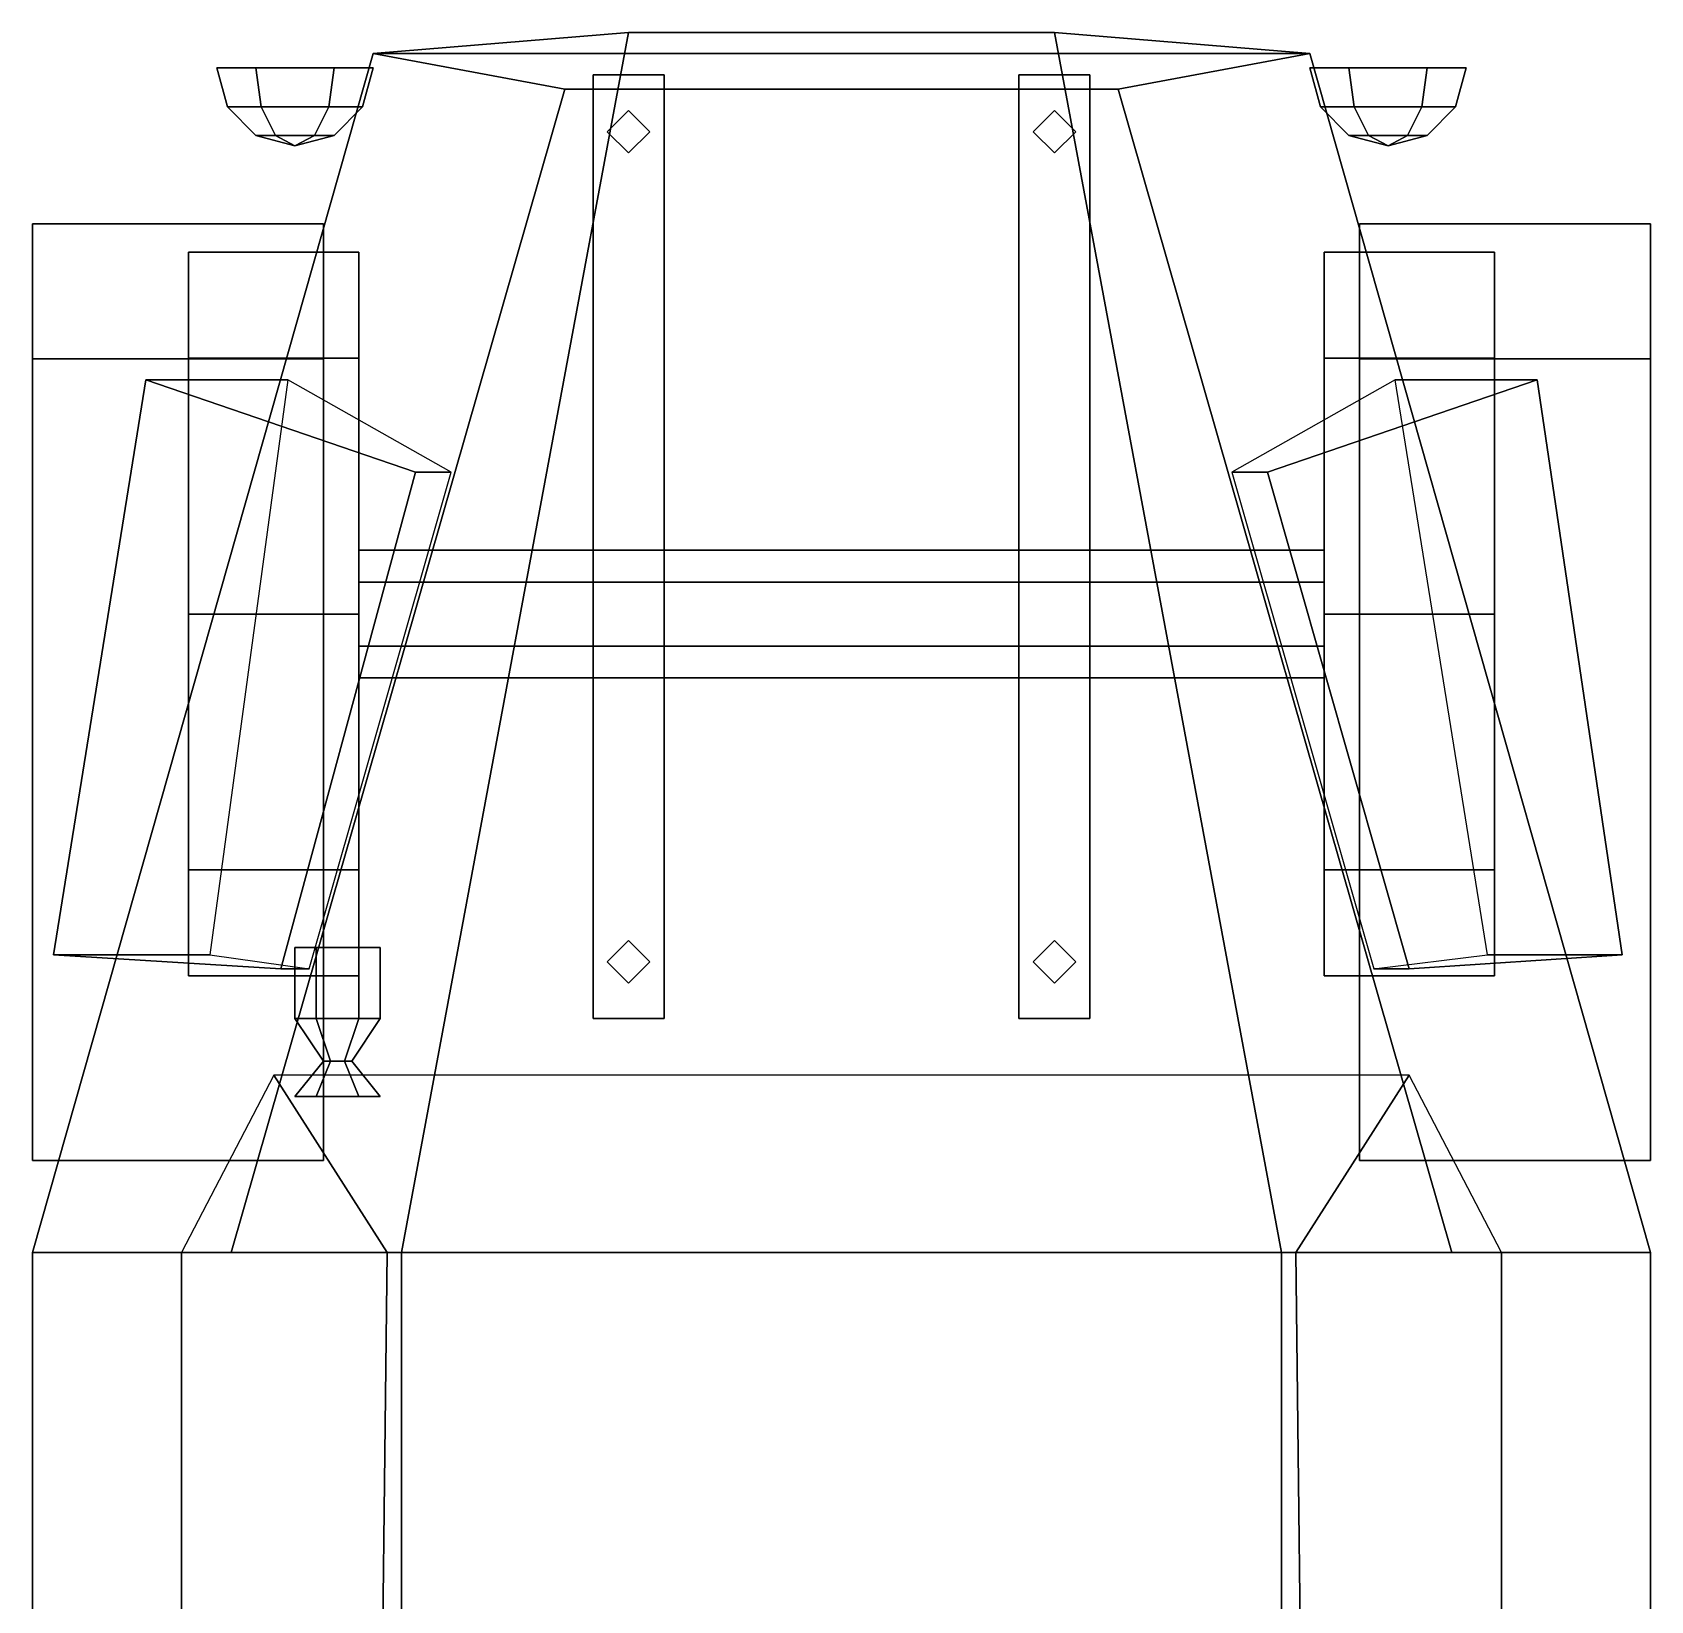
# Model space of a CAD drawing. Header units: millimetres. Extents: x -1.14 to 7, y -3.04 to 2.91.
# Drawn here: x -1.14 to 1.14, y 0.7 to 2.91 of the extents above; entities that cross this region are included whole.
import ezdxf

# ---------------------------------------------------------------- set-up
doc = ezdxf.new("R2010")
doc.units = ezdxf.units.MM
doc.layers.add('mudguard', color=4, linetype='Continuous')
doc.layers.add('wheels', color=2, linetype='Continuous')

msp = doc.modelspace()

# ---------------------------------------------------------------- linework, layer by layer
for points in [[(-0.3, 2.91, 0.6), (-0.62, 1.19, 0.68), (-1.14, 1.19, 1.37), (-0.66, 2.88, 1.13)], [(-0.66, 2.88, 1.13), (0.66, 2.88, 1.13), (0.3, 2.91, 0.6), (-0.3, 2.91, 0.6)], [(0.3, 2.91, 0.6), (0.62, 1.19, 0.68), (-0.62, 1.19, 0.68), (-0.3, 2.91, 0.6)], [(0.66, 2.88, 1.13), (1.14, 1.19, 1.37), (0.62, 1.19, 0.68), (0.3, 2.91, 0.6)], [(-0.66, 2.88, 1.13), (-1.14, 1.19, 1.37), (-0.86, 1.19, 1.77), (-0.39, 2.83, 1.54)], [(-0.39, 2.83, 1.54), (0.39, 2.83, 1.54), (0.66, 2.88, 1.13), (-0.66, 2.88, 1.13)], [(0.39, 2.83, 1.54), (0.86, 1.19, 1.77), (1.14, 1.19, 1.37), (0.66, 2.88, 1.13)], [(-0.66, 2.86, 1.09), (-0.715, 2.86, 0.9947), (-0.825, 2.86, 0.9947), (-0.88, 2.86, 1.09)], [(-0.8653, 2.805, 1.09), (-0.88, 2.86, 1.09), (-0.825, 2.86, 0.9947), (-0.8176, 2.805, 1.0075)], [(-0.715, 2.86, 1.1853), (-0.66, 2.86, 1.09), (-0.88, 2.86, 1.09), (-0.825, 2.86, 1.1853)], [(-0.8176, 2.805, 1.1725), (-0.825, 2.86, 1.1853), (-0.88, 2.86, 1.09), (-0.8653, 2.805, 1.09)], [(-0.8176, 2.805, 1.0075), (-0.825, 2.86, 0.9947), (-0.715, 2.86, 0.9947), (-0.7224, 2.805, 1.0075)], [(-0.7224, 2.805, 1.1725), (-0.715, 2.86, 1.1853), (-0.825, 2.86, 1.1853), (-0.8176, 2.805, 1.1725)], [(-0.7224, 2.805, 1.0075), (-0.715, 2.86, 0.9947), (-0.66, 2.86, 1.09), (-0.6747, 2.805, 1.09)], [(-0.6747, 2.805, 1.09), (-0.66, 2.86, 1.09), (-0.715, 2.86, 1.1853), (-0.7224, 2.805, 1.1725)], [(0.6747, 2.805, 1.09), (0.66, 2.86, 1.09), (0.715, 2.86, 0.9947), (0.7224, 2.805, 1.0075)], [(0.7224, 2.805, 1.1725), (0.715, 2.86, 1.1853), (0.66, 2.86, 1.09), (0.6747, 2.805, 1.09)], [(0.825, 2.86, 1.1853), (0.88, 2.86, 1.09), (0.66, 2.86, 1.09), (0.715, 2.86, 1.1853)], [(0.88, 2.86, 1.09), (0.825, 2.86, 0.9947), (0.715, 2.86, 0.9947), (0.66, 2.86, 1.09)], [(0.7224, 2.805, 1.0075), (0.715, 2.86, 0.9947), (0.825, 2.86, 0.9947), (0.8176, 2.805, 1.0075)], [(0.8176, 2.805, 1.1725), (0.825, 2.86, 1.1853), (0.715, 2.86, 1.1853), (0.7224, 2.805, 1.1725)], [(0.8176, 2.805, 1.0075), (0.825, 2.86, 0.9947), (0.88, 2.86, 1.09), (0.8653, 2.805, 1.09)], [(0.8653, 2.805, 1.09), (0.88, 2.86, 1.09), (0.825, 2.86, 1.1853), (0.8176, 2.805, 1.1725)], [(-0.86, 1.19, 1.77), (0.86, 1.19, 1.77), (0.39, 2.83, 1.54), (-0.39, 2.83, 1.54)], [(-0.35, 2.85, 0.56), (-0.35, 1.52, 0.56), (-0.25, 1.52, 0.56), (-0.25, 2.85, 0.56)], [(-0.25, 2.85, 0.56), (-0.25, 2.85, 0.47), (-0.35, 2.85, 0.47), (-0.35, 2.85, 0.56)], [(-0.35, 2.85, 0.47), (-0.35, 1.52, 0.47), (-0.35, 1.52, 0.56), (-0.35, 2.85, 0.56)], [(-0.25, 2.85, 0.47), (-0.25, 1.52, 0.47), (-0.35, 1.52, 0.47), (-0.35, 2.85, 0.47)], [(-0.25, 1.52, 0.56), (-0.25, 1.52, 0.47), (-0.25, 2.85, 0.47), (-0.25, 2.85, 0.56)], [(0.25, 2.85, 0.47), (0.25, 1.52, 0.47), (0.25, 1.52, 0.56), (0.25, 2.85, 0.56)], [(0.35, 2.85, 0.56), (0.35, 2.85, 0.47), (0.25, 2.85, 0.47), (0.25, 2.85, 0.56)], [(0.35, 2.85, 0.47), (0.35, 1.52, 0.47), (0.25, 1.52, 0.47), (0.25, 2.85, 0.47)], [(0.25, 2.85, 0.56), (0.25, 1.52, 0.56), (0.35, 1.52, 0.56), (0.35, 2.85, 0.56)], [(0.35, 1.52, 0.56), (0.35, 1.52, 0.47), (0.35, 2.85, 0.47), (0.35, 2.85, 0.56)], [(-0.825, 2.7647, 1.09), (-0.8653, 2.805, 1.09), (-0.8176, 2.805, 1.0075), (-0.7975, 2.7647, 1.0424)], [(-0.7975, 2.7647, 1.1376), (-0.8176, 2.805, 1.1725), (-0.8653, 2.805, 1.09), (-0.825, 2.7647, 1.09)], [(-0.7975, 2.7647, 1.0424), (-0.8176, 2.805, 1.0075), (-0.7224, 2.805, 1.0075), (-0.7425, 2.7647, 1.0424)], [(-0.7425, 2.7647, 1.1376), (-0.7224, 2.805, 1.1725), (-0.8176, 2.805, 1.1725), (-0.7975, 2.7647, 1.1376)], [(-0.7425, 2.7647, 1.0424), (-0.7224, 2.805, 1.0075), (-0.6747, 2.805, 1.09), (-0.715, 2.7647, 1.09)], [(-0.715, 2.7647, 1.09), (-0.6747, 2.805, 1.09), (-0.7224, 2.805, 1.1725), (-0.7425, 2.7647, 1.1376)], [(0.715, 2.7647, 1.09), (0.6747, 2.805, 1.09), (0.7224, 2.805, 1.0075), (0.7425, 2.7647, 1.0424)], [(0.7425, 2.7647, 1.1376), (0.7224, 2.805, 1.1725), (0.6747, 2.805, 1.09), (0.715, 2.7647, 1.09)], [(0.7425, 2.7647, 1.0424), (0.7224, 2.805, 1.0075), (0.8176, 2.805, 1.0075), (0.7975, 2.7647, 1.0424)], [(0.7975, 2.7647, 1.1376), (0.8176, 2.805, 1.1725), (0.7224, 2.805, 1.1725), (0.7425, 2.7647, 1.1376)], [(0.7975, 2.7647, 1.0424), (0.8176, 2.805, 1.0075), (0.8653, 2.805, 1.09), (0.825, 2.7647, 1.09)], [(0.825, 2.7647, 1.09), (0.8653, 2.805, 1.09), (0.8176, 2.805, 1.1725), (0.7975, 2.7647, 1.1376)], [(-0.3, 2.8, 0.56), (-0.33, 2.77, 0.56), (-0.33, 2.77, 0.6), (-0.3, 2.8, 0.6)], [(-0.27, 2.77, 0.56), (-0.3, 2.8, 0.56), (-0.3, 2.8, 0.6), (-0.27, 2.77, 0.6)], [(0.3, 2.8, 0.56), (0.27, 2.77, 0.56), (0.27, 2.77, 0.6), (0.3, 2.8, 0.6)], [(0.33, 2.77, 0.56), (0.3, 2.8, 0.56), (0.3, 2.8, 0.6), (0.33, 2.77, 0.6)], [(-0.77, 2.75, 1.09), (-0.7975, 2.7647, 1.1376), (-0.825, 2.7647, 1.09), (-0.77, 2.75, 1.09)], [(-0.77, 2.75, 1.09), (-0.825, 2.7647, 1.09), (-0.7975, 2.7647, 1.0424), (-0.77, 2.75, 1.09)], [(-0.77, 2.75, 1.09), (-0.7425, 2.7647, 1.1376), (-0.7975, 2.7647, 1.1376), (-0.77, 2.75, 1.09)], [(-0.77, 2.75, 1.09), (-0.7975, 2.7647, 1.0424), (-0.7425, 2.7647, 1.0424), (-0.77, 2.75, 1.09)], [(-0.77, 2.75, 1.09), (-0.715, 2.7647, 1.09), (-0.7425, 2.7647, 1.1376), (-0.77, 2.75, 1.09)], [(-0.77, 2.75, 1.09), (-0.7425, 2.7647, 1.0424), (-0.715, 2.7647, 1.09), (-0.77, 2.75, 1.09)], [(-0.33, 2.77, 0.56), (-0.3, 2.74, 0.56), (-0.3, 2.74, 0.6), (-0.33, 2.77, 0.6)], [(-0.3, 2.74, 0.56), (-0.27, 2.77, 0.56), (-0.27, 2.77, 0.6), (-0.3, 2.74, 0.6)], [(0.27, 2.77, 0.56), (0.3, 2.74, 0.56), (0.3, 2.74, 0.6), (0.27, 2.77, 0.6)], [(0.3, 2.74, 0.56), (0.33, 2.77, 0.56), (0.33, 2.77, 0.6), (0.3, 2.74, 0.6)], [(0.77, 2.75, 1.09), (0.715, 2.7647, 1.09), (0.7425, 2.7647, 1.0424), (0.77, 2.75, 1.09)], [(0.77, 2.75, 1.09), (0.7425, 2.7647, 1.1376), (0.715, 2.7647, 1.09), (0.77, 2.75, 1.09)], [(0.77, 2.75, 1.09), (0.7425, 2.7647, 1.0424), (0.7975, 2.7647, 1.0424), (0.77, 2.75, 1.09)], [(0.77, 2.75, 1.09), (0.7975, 2.7647, 1.1376), (0.7425, 2.7647, 1.1376), (0.77, 2.75, 1.09)], [(0.77, 2.75, 1.09), (0.7975, 2.7647, 1.0424), (0.825, 2.7647, 1.09), (0.77, 2.75, 1.09)], [(0.77, 2.75, 1.09), (0.825, 2.7647, 1.09), (0.7975, 2.7647, 1.1376), (0.77, 2.75, 1.09)], [(-0.98, 2.42, 1.2), (-1.11, 1.61, 1.31), (-0.79, 1.59, 1.71), (-0.6, 2.29, 1.61)], [(-0.78, 2.42, 1.2), (-0.89, 1.61, 1.31), (-1.11, 1.61, 1.31), (-0.98, 2.42, 1.2)], [(-0.55, 2.29, 1.61), (-0.78, 2.42, 1.2), (-0.98, 2.42, 1.2), (-0.6, 2.29, 1.61)], [(0.6, 2.29, 1.61), (0.98, 2.42, 1.2), (0.78, 2.42, 1.2), (0.55, 2.29, 1.61)], [(0.8, 1.59, 1.71), (1.1, 1.61, 1.31), (0.98, 2.42, 1.2), (0.6, 2.29, 1.61)], [(0.98, 2.42, 1.2), (1.1, 1.61, 1.31), (0.91, 1.61, 1.31), (0.78, 2.42, 1.2)], [(-0.6, 2.29, 1.61), (-0.79, 1.59, 1.71), (-0.75, 1.59, 1.71), (-0.55, 2.29, 1.61)], [(0.55, 2.29, 1.61), (0.75, 1.59, 1.71), (0.8, 1.59, 1.71), (0.6, 2.29, 1.61)], [(-0.74, 1.62, 1.842), (-0.77, 1.62, 1.79), (-0.77, 1.52, 1.79), (-0.74, 1.52, 1.842)], [(-0.77, 1.62, 1.79), (-0.74, 1.62, 1.738), (-0.74, 1.52, 1.738), (-0.77, 1.52, 1.79)], [(-0.65, 1.62, 1.79), (-0.77, 1.62, 1.79), (-0.74, 1.62, 1.842), (-0.68, 1.62, 1.842)], [(-0.68, 1.62, 1.738), (-0.74, 1.62, 1.738), (-0.77, 1.62, 1.79), (-0.65, 1.62, 1.79)], [(-0.68, 1.62, 1.842), (-0.74, 1.62, 1.842), (-0.74, 1.52, 1.842), (-0.68, 1.52, 1.842)], [(-0.74, 1.62, 1.738), (-0.68, 1.62, 1.738), (-0.68, 1.52, 1.738), (-0.74, 1.52, 1.738)], [(-0.65, 1.62, 1.79), (-0.68, 1.62, 1.842), (-0.68, 1.52, 1.842), (-0.65, 1.52, 1.79)], [(-0.68, 1.62, 1.738), (-0.65, 1.62, 1.79), (-0.65, 1.52, 1.79), (-0.68, 1.52, 1.738)], [(-0.3, 1.63, 0.56), (-0.33, 1.6, 0.56), (-0.33, 1.6, 0.6), (-0.3, 1.63, 0.6)], [(-0.27, 1.6, 0.56), (-0.3, 1.63, 0.56), (-0.3, 1.63, 0.6), (-0.27, 1.6, 0.6)], [(0.3, 1.63, 0.56), (0.27, 1.6, 0.56), (0.27, 1.6, 0.6), (0.3, 1.63, 0.6)], [(0.33, 1.6, 0.56), (0.3, 1.63, 0.56), (0.3, 1.63, 0.6), (0.33, 1.6, 0.6)], [(-0.79, 1.59, 1.71), (-1.11, 1.61, 1.31), (-0.89, 1.61, 1.31), (-0.75, 1.59, 1.71)], [(-0.33, 1.6, 0.56), (-0.3, 1.57, 0.56), (-0.3, 1.57, 0.6), (-0.33, 1.6, 0.6)], [(-0.3, 1.57, 0.56), (-0.27, 1.6, 0.56), (-0.27, 1.6, 0.6), (-0.3, 1.57, 0.6)], [(0.27, 1.6, 0.56), (0.3, 1.57, 0.56), (0.3, 1.57, 0.6), (0.27, 1.6, 0.6)], [(0.3, 1.57, 0.56), (0.33, 1.6, 0.56), (0.33, 1.6, 0.6), (0.3, 1.57, 0.6)], [(0.75, 1.59, 1.71), (0.91, 1.61, 1.31), (1.1, 1.61, 1.31), (0.8, 1.59, 1.71)], [(-0.72, 1.46, 1.7727), (-0.73, 1.46, 1.79), (-0.77, 1.52, 1.79), (-0.74, 1.52, 1.738)], [(-0.73, 1.46, 1.79), (-0.72, 1.46, 1.8073), (-0.74, 1.52, 1.842), (-0.77, 1.52, 1.79)], [(-0.7, 1.46, 1.7727), (-0.72, 1.46, 1.7727), (-0.74, 1.52, 1.738), (-0.68, 1.52, 1.738)], [(-0.72, 1.46, 1.8073), (-0.7, 1.46, 1.8073), (-0.68, 1.52, 1.842), (-0.74, 1.52, 1.842)], [(-0.69, 1.46, 1.79), (-0.7, 1.46, 1.7727), (-0.68, 1.52, 1.738), (-0.65, 1.52, 1.79)], [(-0.7, 1.46, 1.8073), (-0.69, 1.46, 1.79), (-0.65, 1.52, 1.79), (-0.68, 1.52, 1.842)], [(-0.35, 1.52, 0.56), (-0.35, 1.52, 0.47), (-0.25, 1.52, 0.47), (-0.25, 1.52, 0.56)], [(0.25, 1.52, 0.56), (0.25, 1.52, 0.47), (0.35, 1.52, 0.47), (0.35, 1.52, 0.56)], [(-0.72, 1.46, 1.8073), (-0.73, 1.46, 1.79), (-0.77, 1.41, 1.79), (-0.74, 1.41, 1.842)], [(-0.73, 1.46, 1.79), (-0.72, 1.46, 1.7727), (-0.74, 1.41, 1.738), (-0.77, 1.41, 1.79)], [(-0.7, 1.46, 1.8073), (-0.72, 1.46, 1.8073), (-0.74, 1.41, 1.842), (-0.68, 1.41, 1.842)], [(-0.72, 1.46, 1.7727), (-0.7, 1.46, 1.7727), (-0.68, 1.41, 1.738), (-0.74, 1.41, 1.738)], [(-0.69, 1.46, 1.79), (-0.7, 1.46, 1.8073), (-0.68, 1.41, 1.842), (-0.65, 1.41, 1.79)], [(-0.7, 1.46, 1.7727), (-0.69, 1.46, 1.79), (-0.65, 1.41, 1.79), (-0.68, 1.41, 1.738)], [(-0.8, 1.44, 1.67), (-0.93, 1.19, 1.67), (-0.65, 1.19, 2.11), (-0.64, 1.19, 2.11)], [(-0.64, 1.19, 2.11), (0.64, 1.19, 2.11), (0.8, 1.44, 1.67), (-0.8, 1.44, 1.67)], [(0.64, 1.19, 2.11), (0.65, 1.19, 2.11), (0.93, 1.19, 1.67), (0.8, 1.44, 1.67)], [(-0.68, 1.41, 1.842), (-0.74, 1.41, 1.842), (-0.77, 1.41, 1.79), (-0.65, 1.41, 1.79)], [(-0.65, 1.41, 1.79), (-0.77, 1.41, 1.79), (-0.74, 1.41, 1.738), (-0.68, 1.41, 1.738)], [(-1.14, 1.19, 1.37), (-1.14, -2.45, 1.37), (-0.93, -2.24, 1.67), (-0.93, 1.19, 1.67)], [(-0.62, 1.19, 0.68), (-0.62, -2.93, 0.68), (-1.14, -2.45, 1.37), (-1.14, 1.19, 1.37)], [(-1.14, -2.76, 0.92), (-1.14, 1.19, 0.92), (-1.14, 1.19, 1.37), (-1.14, -2.45, 1.37)], [(-1.14, -2.45, 1.37), (-1.14, 1.19, 1.37), (-1.14, 1.19, 0.92), (-1.14, -2.76, 0.92)], [(-0.93, -2.24, 1.67), (0.93, -2.24, 1.67), (0.93, 1.19, 1.67), (-0.93, 1.19, 1.67)], [(-0.93, 1.19, 1.67), (0.93, 1.19, 1.67), (0.65, 1.19, 2.11), (-0.65, 1.19, 2.11)], [(-0.93, 1.19, 1.67), (-0.93, 0.06, 1.67), (-0.65, 0.34, 2.11), (-0.64, 1.19, 2.11)], [(-0.65, 1.19, 2.11), (0.65, 1.19, 2.11), (0.64, 1.19, 2.11), (-0.64, 1.19, 2.11)], [(-0.65, 0.34, 2.11), (0.65, 0.34, 2.11), (0.64, 1.19, 2.11), (-0.64, 1.19, 2.11)], [(0.62, 1.19, 0.68), (0.62, -2.93, 0.68), (-0.62, -2.93, 0.68), (-0.62, 1.19, 0.68)], [(1.14, 1.19, 1.37), (1.14, -2.45, 1.37), (0.62, -2.93, 0.68), (0.62, 1.19, 0.68)], [(0.64, 1.19, 2.11), (0.65, 0.34, 2.11), (0.93, 0.06, 1.67), (0.93, 1.19, 1.67)], [(0.93, 1.19, 1.67), (0.93, -2.24, 1.67), (1.14, -2.45, 1.37), (1.14, 1.19, 1.37)], [(1.14, -2.45, 1.37), (1.14, 1.19, 1.37), (1.14, 1.19, 0.92), (1.14, -2.76, 0.92)], [(1.14, -2.76, 0.92), (1.14, 1.19, 0.92), (1.14, 1.19, 1.37), (1.14, -2.45, 1.37)]]:
    msp.add_3dface(points)
at = {"layer": 'mudguard'}
for points in [[(-1.14, 2.45, 1.08), (-1.14, 2.64, 0.92), (-0.73, 2.64, 0.92), (-0.73, 2.45, 1.08)], [(-0.73, 2.45, 1.08), (-0.73, 2.64, 0.92), (-1.14, 2.64, 0.92), (-1.14, 2.45, 1.08)], [(-1.14, 1.32, 0.92), (-1.14, 2.64, 0.92), (-1.14, 2.45, 1.08), (-1.14, 1.32, 1.08)], [(-1.14, 1.32, 1.08), (-1.14, 2.45, 1.08), (-1.14, 2.64, 0.92), (-1.14, 1.32, 0.92)], [(1.14, 2.45, 1.08), (1.14, 2.64, 0.92), (0.73, 2.64, 0.92), (0.73, 2.45, 1.08)], [(0.73, 2.45, 1.08), (0.73, 2.64, 0.92), (1.14, 2.64, 0.92), (1.14, 2.45, 1.08)], [(1.14, 1.32, 1.08), (1.14, 2.45, 1.08), (1.14, 2.64, 0.92), (1.14, 1.32, 0.92)], [(1.14, 1.32, 0.92), (1.14, 2.64, 0.92), (1.14, 2.45, 1.08), (1.14, 1.32, 1.08)], [(-1.14, 1.32, 1.08), (-1.14, 2.45, 1.08), (-0.73, 2.45, 1.08), (-0.73, 1.32, 1.08)], [(-0.73, 1.32, 1.08), (-0.73, 2.45, 1.08), (-1.14, 2.45, 1.08), (-1.14, 1.32, 1.08)], [(0.73, 1.32, 1.08), (0.73, 2.45, 1.08), (1.14, 2.45, 1.08), (1.14, 1.32, 1.08)], [(1.14, 1.32, 1.08), (1.14, 2.45, 1.08), (0.73, 2.45, 1.08), (0.73, 1.32, 1.08)]]:
    msp.add_3dface(points, dxfattribs=at)
at = {"layer": 'wheels'}
for points in [[(-0.68, 2.4506, 0.8306), (-0.68, 2.6, 0.47), (-0.92, 2.6, 0.47), (-0.92, 2.4506, 0.8306)], [(-0.68, 2.6, 0.47), (-0.68, 2.4506, 0.1094), (-0.92, 2.4506, 0.1094), (-0.92, 2.6, 0.47)], [(-0.92, 1.58, 0.47), (-0.92, 2.4506, 0.8306), (-0.92, 2.6, 0.47), (-0.92, 1.7294, 0.1094)], [(-0.92, 1.7294, 0.1094), (-0.92, 2.6, 0.47), (-0.92, 2.4506, 0.1094), (-0.92, 2.09, -0.04)], [(-0.68, 1.7294, 0.8306), (-0.68, 2.6, 0.47), (-0.68, 2.4506, 0.8306), (-0.68, 2.09, 0.98)], [(-0.68, 1.58, 0.47), (-0.68, 2.4506, 0.1094), (-0.68, 2.6, 0.47), (-0.68, 1.7294, 0.8306)], [(0.68, 1.7294, 0.1094), (0.68, 2.6, 0.47), (0.68, 2.4506, 0.1094), (0.68, 2.09, -0.04)], [(0.68, 1.58, 0.47), (0.68, 2.4506, 0.8306), (0.68, 2.6, 0.47), (0.68, 1.7294, 0.1094)], [(0.92, 2.6, 0.47), (0.92, 2.4506, 0.1094), (0.68, 2.4506, 0.1094), (0.68, 2.6, 0.47)], [(0.92, 2.4506, 0.8306), (0.92, 2.6, 0.47), (0.68, 2.6, 0.47), (0.68, 2.4506, 0.8306)], [(0.92, 1.58, 0.47), (0.92, 2.4506, 0.1094), (0.92, 2.6, 0.47), (0.92, 1.7294, 0.8306)], [(0.92, 1.7294, 0.8306), (0.92, 2.6, 0.47), (0.92, 2.4506, 0.8306), (0.92, 2.09, 0.98)], [(-0.68, 2.09, 0.98), (-0.68, 2.4506, 0.8306), (-0.92, 2.4506, 0.8306), (-0.92, 2.09, 0.98)], [(-0.68, 2.4506, 0.1094), (-0.68, 2.09, -0.04), (-0.92, 2.09, -0.04), (-0.92, 2.4506, 0.1094)], [(-0.92, 1.7294, 0.8306), (-0.92, 2.09, 0.98), (-0.92, 2.4506, 0.8306), (-0.92, 1.58, 0.47)], [(-0.68, 1.7294, 0.1094), (-0.68, 2.09, -0.04), (-0.68, 2.4506, 0.1094), (-0.68, 1.58, 0.47)], [(0.92, 2.4506, 0.1094), (0.92, 2.09, -0.04), (0.68, 2.09, -0.04), (0.68, 2.4506, 0.1094)], [(0.68, 1.7294, 0.8306), (0.68, 2.09, 0.98), (0.68, 2.4506, 0.8306), (0.68, 1.58, 0.47)], [(0.92, 2.09, 0.98), (0.92, 2.4506, 0.8306), (0.68, 2.4506, 0.8306), (0.68, 2.09, 0.98)], [(0.92, 1.7294, 0.1094), (0.92, 2.09, -0.04), (0.92, 2.4506, 0.1094), (0.92, 1.58, 0.47)], [(0.68, 2.135, 0.5479), (0.68, 2.18, 0.47), (-0.68, 2.18, 0.47), (-0.68, 2.135, 0.5479)], [(0.68, 2.18, 0.47), (0.68, 2.135, 0.3921), (-0.68, 2.135, 0.3921), (-0.68, 2.18, 0.47)], [(0.68, 2.045, 0.5479), (0.68, 2.135, 0.5479), (-0.68, 2.135, 0.5479), (-0.68, 2.045, 0.5479)], [(0.68, 2.135, 0.3921), (0.68, 2.045, 0.3921), (-0.68, 2.045, 0.3921), (-0.68, 2.135, 0.3921)], [(-0.68, 1.7294, 0.8306), (-0.68, 2.09, 0.98), (-0.92, 2.09, 0.98), (-0.92, 1.7294, 0.8306)], [(-0.68, 2.09, -0.04), (-0.68, 1.7294, 0.1094), (-0.92, 1.7294, 0.1094), (-0.92, 2.09, -0.04)], [(0.92, 2.09, -0.04), (0.92, 1.7294, 0.1094), (0.68, 1.7294, 0.1094), (0.68, 2.09, -0.04)], [(0.92, 1.7294, 0.8306), (0.92, 2.09, 0.98), (0.68, 2.09, 0.98), (0.68, 1.7294, 0.8306)], [(0.68, 2, 0.47), (0.68, 2.045, 0.5479), (-0.68, 2.045, 0.5479), (-0.68, 2, 0.47)], [(0.68, 2.045, 0.3921), (0.68, 2, 0.47), (-0.68, 2, 0.47), (-0.68, 2.045, 0.3921)], [(-0.68, 1.58, 0.47), (-0.68, 1.7294, 0.8306), (-0.92, 1.7294, 0.8306), (-0.92, 1.58, 0.47)], [(-0.68, 1.7294, 0.1094), (-0.68, 1.58, 0.47), (-0.92, 1.58, 0.47), (-0.92, 1.7294, 0.1094)], [(0.92, 1.7294, 0.1094), (0.92, 1.58, 0.47), (0.68, 1.58, 0.47), (0.68, 1.7294, 0.1094)], [(0.92, 1.58, 0.47), (0.92, 1.7294, 0.8306), (0.68, 1.7294, 0.8306), (0.68, 1.58, 0.47)]]:
    msp.add_3dface(points, dxfattribs=at)

doc.saveas('drawing.dxf')
